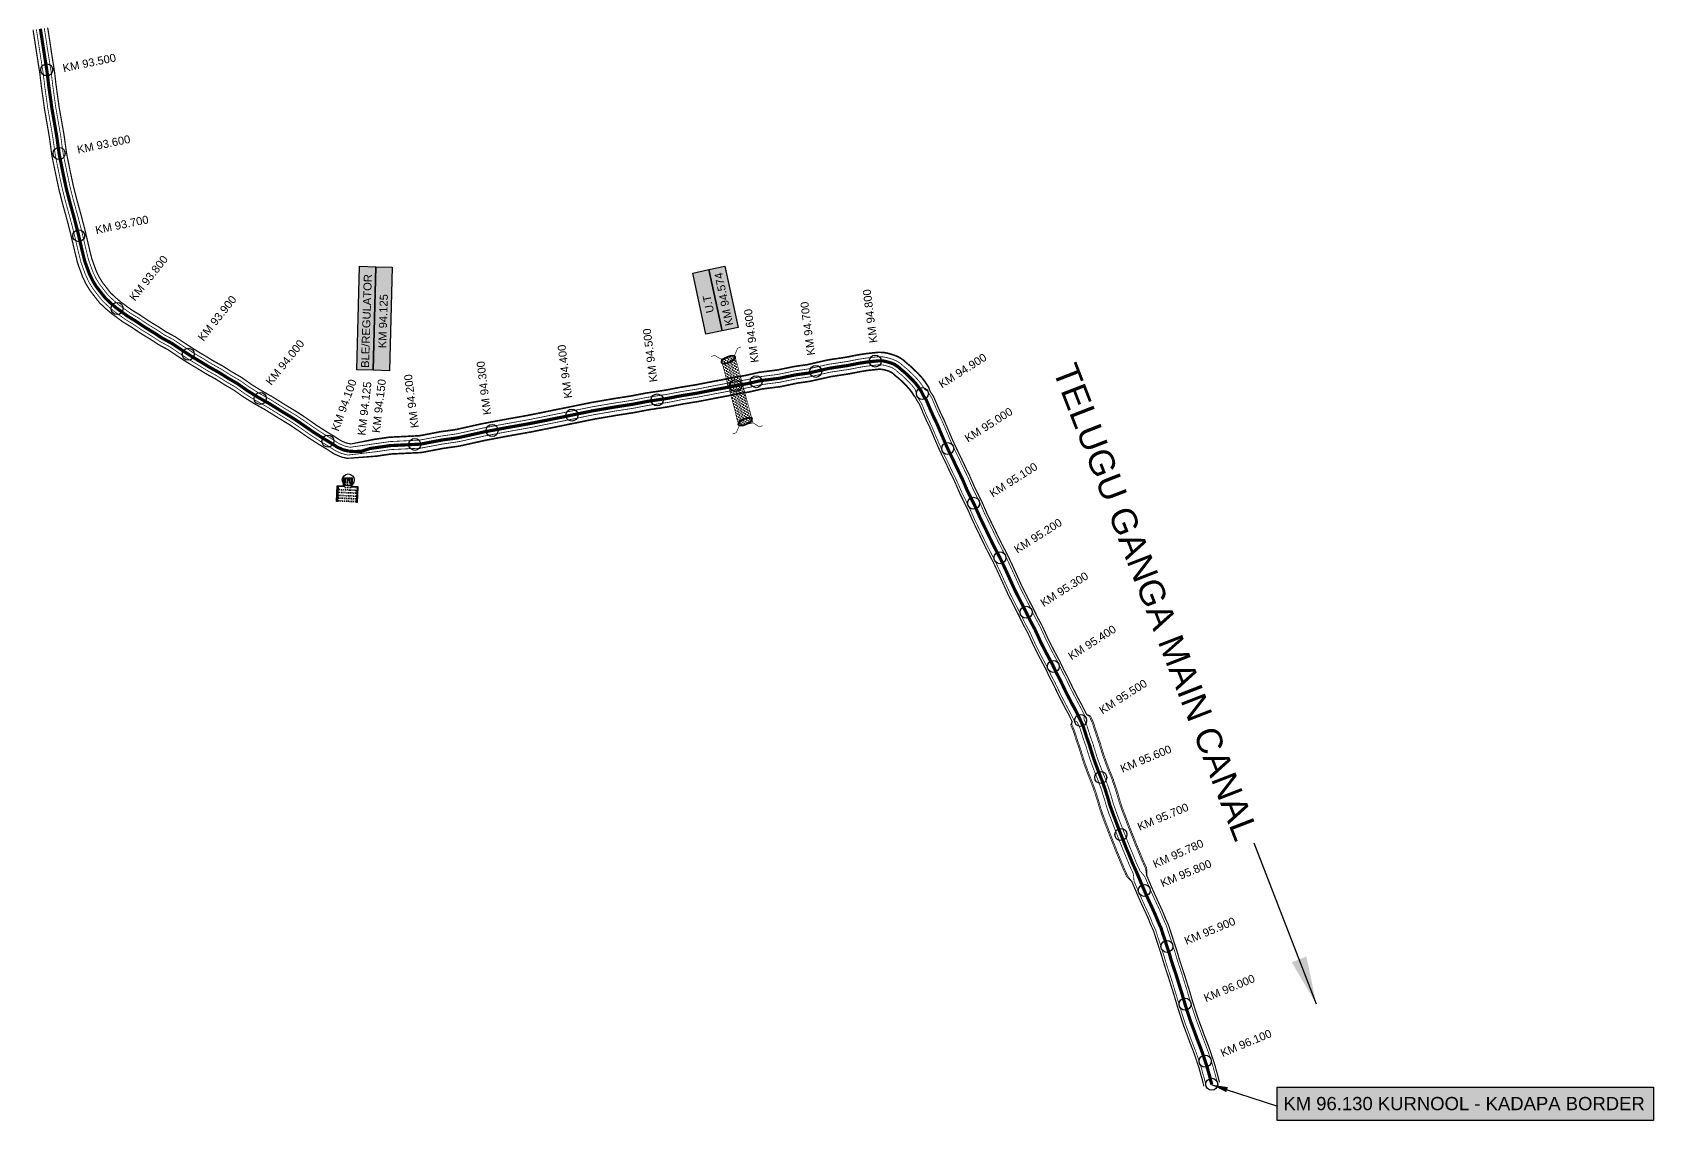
# Model space of a CAD drawing. Header units: inches. Extents: x 85036 to 260440, y 1649183 to 1742360.
# Drawn here: x 94552 to 96577, y 1649183 to 1650543 of the extents above; entities that cross this region are included whole.
import ezdxf

# ---------------------------------------------------------------- set-up
doc = ezdxf.new("R2010")
doc.units = ezdxf.units.IN
doc.header["$MEASUREMENT"] = 0
doc.header["$PDMODE"] = 32
doc.header["$PDSIZE"] = 15
doc.linetypes.add('ACAD_ISO02W100', pattern=[15, 12, -3])
for name, color, linetype in [('bed with', 5, 'Continuous'), ('chainage', 7, 'Continuous'), ('laying', 4, 'Continuous'), ('lining', 4, 'Continuous'), ('STREAM', 4, 'Continuous'), ('Stu coo', 3, 'Continuous'), ('UT', 173, 'ACAD_ISO02W100'), ('V', 6, 'Continuous'), ('ZSTU', 7, 'Continuous')]:
    doc.layers.add(name, color=color, linetype=linetype)
doc.styles.get("Standard").update_dxf_attribs({"font": 'arial.ttf'})
doc.dimstyles.get("Standard").update_dxf_attribs({"dimtxt": 0.18, "dimasz": 0.18, "dimexe": 0.18, "dimexo": 0.0625, "dimgap": 0.09, "dimtad": 0, "dimtih": 1, "dimtoh": 1, "dimdec": 4, "dimzin": 0, "dimdsep": 46, "dimtxsty": 'Standard', "dimcen": 0.09, "dimadec": 0, "dimazin": 0, "dimtfac": 1, "dimtdec": 4, "dimtofl": 0, "dimtmove": 0, "dimatfit": 3, "dimfxl": 1, "dimtolj": 1, "dimtzin": 0, "dimarcsym": 0})

# ---------------------------------------------------------------- blocks, each defined once
blk = doc.blocks.new('RGRGFG')
at = {"layer": 'V'}
h = blk.add_hatch(color=4, dxfattribs=at)
h.paths.add_polyline_path([(245045.3, 1724876.5), (245045.3, 1724857.9), (245052.9, 1724857.9), (245052.9, 1724847.7), (245061.8, 1724847.7), (245061.8, 1724857.9), (245069.4, 1724857.9), (245069.4, 1724876.5), (245070.4, 1724876.5), (245070.4, 1724856.9), (245062.8, 1724856.9), (245062.8, 1724846.7), (245051.9, 1724846.7), (245051.9, 1724856.9), (245044.3, 1724856.9), (245044.3, 1724876.5)])
h.paths.add_polyline_path([(245070.4, 1724876.5), (245070.4, 1724856.9)], flags=17)
h.paths.add_polyline_path([(245062.8, 1724856.9), (245062.8, 1724846.7)], flags=17)
h.paths.add_polyline_path([(245062.8, 1724856.9), (245070.4, 1724856.9)], flags=17)
edge = h.paths.add_edge_path(flags=17)
edge.add_line((245051.9, 1724846.7), (245062.8, 1724846.7))
edge.add_line((245051.9, 1724846.7), (245062.8, 1724846.7))
edge = h.paths.add_edge_path(flags=17)
edge.add_line((245044.3, 1724876.5), (245044.3, 1724856.9))
edge.add_line((245044.3, 1724856.9), (245051.9, 1724856.9))
edge.add_line((245051.9, 1724856.9), (245051.9, 1724846.7))
at = {"layer": 'V', "color": 4}
for points in [[(245044.3, 1724876.5), (245044.3, 1724856.9), (245051.9, 1724856.9), (245051.9, 1724846.7)], [(245044.3, 1724876.5), (245044.3, 1724856.9), (245051.9, 1724856.9), (245051.9, 1724846.7), (245062.8, 1724846.7), (245062.8, 1724856.9), (245070.4, 1724856.9), (245070.4, 1724876.5)], [(245044.3, 1724876.5), (245045.3, 1724876.5)], [(245045.3, 1724876.5), (245045.3, 1724857.9), (245052.9, 1724857.9), (245052.9, 1724847.7), (245061.8, 1724847.7), (245061.8, 1724857.9), (245069.4, 1724857.9), (245069.4, 1724876.5)], [(245047.3, 1724874.8), (245047.3, 1724876.5)], [(245049.6, 1724874.8), (245049.6, 1724876.5)], [(245051.9, 1724846.7), (245062.8, 1724846.7), (245062.8, 1724856.9), (245070.4, 1724856.9), (245070.4, 1724876.5)], [(245051.9, 1724874.8), (245051.9, 1724876.5)], [(245054, 1724874.8), (245054, 1724876.5)], [(245055.9, 1724874.8), (245055.9, 1724876.5)], [(245058.1, 1724874.8), (245058.1, 1724876.5)], [(245060.5, 1724874.8), (245060.5, 1724876.5)], [(245070.4, 1724876.5), (245070.4, 1724856.9), (245062.8, 1724856.9), (245062.8, 1724846.7)], [(245070.4, 1724876.5), (245070.4, 1724856.9), (245062.8, 1724856.9), (245062.8, 1724846.7)], [(245063.1, 1724874.8), (245063.1, 1724876.5)], [(245065.3, 1724874.8), (245065.3, 1724876.5)], [(245067.7, 1724874.8), (245067.7, 1724876.5)], [(245069.4, 1724876.5), (245070.4, 1724876.5)], [(245047.3, 1724871.3), (245047.3, 1724873)], [(245047.3, 1724868), (245047.3, 1724869.6)], [(245047.3, 1724864.2), (245047.3, 1724865.8)], [(245047.3, 1724860.7), (245047.3, 1724862.4)], [(245049.6, 1724871.3), (245049.6, 1724873)], [(245049.6, 1724868), (245049.6, 1724869.6)], [(245049.6, 1724864.2), (245049.6, 1724865.8)], [(245049.6, 1724860.7), (245049.6, 1724862.4)], [(245051.9, 1724871.3), (245051.9, 1724873)], [(245051.9, 1724868), (245051.9, 1724869.6)], [(245051.9, 1724864.2), (245051.9, 1724865.8)], [(245051.9, 1724860.7), (245051.9, 1724862.4)], [(245054, 1724871.3), (245054, 1724873)], [(245054, 1724868), (245054, 1724869.6)], [(245054, 1724864.2), (245054, 1724865.8)], [(245054, 1724860.7), (245054, 1724862.4)], [(245054, 1724857.7), (245054, 1724859.3)], [(245054, 1724854.5), (245054, 1724856.1)], [(245055.9, 1724871.3), (245055.9, 1724873)], [(245055.9, 1724868), (245055.9, 1724869.6)], [(245055.9, 1724864.2), (245055.9, 1724865.8)], [(245055.9, 1724860.7), (245055.9, 1724862.4)], [(245055.9, 1724857.7), (245055.9, 1724859.3)], [(245055.9, 1724854.5), (245055.9, 1724856.1)], [(245058.1, 1724871.3), (245058.1, 1724873)], [(245058.1, 1724868), (245058.1, 1724869.6)], [(245058.1, 1724864.2), (245058.1, 1724865.8)], [(245058.1, 1724860.7), (245058.1, 1724862.4)], [(245058.1, 1724857.7), (245058.1, 1724859.3)], [(245058.1, 1724854.5), (245058.1, 1724856.1)], [(245060.5, 1724871.3), (245060.5, 1724873)], [(245060.5, 1724868), (245060.5, 1724869.6)], [(245060.5, 1724864.2), (245060.5, 1724865.8)], [(245060.5, 1724860.7), (245060.5, 1724862.4)], [(245060.5, 1724857.7), (245060.5, 1724859.3)], [(245060.5, 1724854.5), (245060.5, 1724856.1)], [(245063.1, 1724871.3), (245063.1, 1724873)], [(245063.1, 1724868), (245063.1, 1724869.6)], [(245063.1, 1724864.2), (245063.1, 1724865.8)], [(245063.1, 1724860.7), (245063.1, 1724862.4)], [(245065.3, 1724871.3), (245065.3, 1724873)], [(245065.3, 1724868), (245065.3, 1724869.6)], [(245065.3, 1724864.2), (245065.3, 1724865.8)], [(245065.3, 1724860.7), (245065.3, 1724862.4)], [(245067.7, 1724871.3), (245067.7, 1724873)], [(245067.7, 1724868), (245067.7, 1724869.6)], [(245067.7, 1724864.2), (245067.7, 1724865.8)], [(245067.7, 1724860.7), (245067.7, 1724862.4)], [(245054, 1724848.3), (245054, 1724853.5)], [(245055.9, 1724848.3), (245055.9, 1724853.5)], [(245058.1, 1724848.3), (245058.1, 1724853.5)], [(245060.5, 1724848.3), (245060.5, 1724853.5)]]:
    blk.add_lwpolyline(points, dxfattribs=at)
blk = doc.blocks.new('GGF')
at = {"layer": 'STREAM'}
h = blk.add_hatch(dxfattribs=at)
h.set_pattern_fill('DASH', color=256, scale=10, angle=-6.0827, style=0)
h.set_pattern_definition([(353.91726508, (-115347.3726, 1016.3876), (1.3754179499, 1.1105068496), [1.25, -1.25])])
h.paths.add_polyline_path([(406186.8, 1485623.9), (406186.3, 1485618.2), (406185.8, 1485612.4), (406242.6, 1485608.9), (406242.9, 1485614.6), (406243.1, 1485620.4)])
at = {"layer": 'laying', "linetype": 'ByBlock', "extrusion": (0, 0, -1)}
for centre in [(406188.8, 1485618.1), (406240.8, 1485615)]:
    blk.add_ellipse(centre, major_axis=(0.4, -6.37), ratio=0.388717, dxfattribs=at)
at = {"layer": 'laying', "linetype": 'ByBlock'}
for points in [[(406189.2, 1485612.2), (406189.1, 1485612.2), (406189.1, 1485612.2), (406188.9, 1485612.3), (406188.8, 1485612.4), (406188.5, 1485612.6), (406188.4, 1485612.8), (406188, 1485613.3), (406187.7, 1485613.9), (406187.3, 1485615.2), (406187.1, 1485615.9), (406186.9, 1485617.5), (406186.8, 1485618.3), (406186.8, 1485619.9), (406186.9, 1485620.7), (406187.2, 1485622.1), (406187.4, 1485622.7), (406187.7, 1485623.4), (406187.9, 1485623.6), (406188.1, 1485623.8), (406188.2, 1485623.9), (406188.4, 1485624), (406188.5, 1485624), (406188.6, 1485623.9), (406188.7, 1485623.9), (406189, 1485623.8), (406189.1, 1485623.6), (406189.4, 1485623.3), (406189.5, 1485623.1), (406190, 1485622.3), (406190.2, 1485621.6), (406190.6, 1485620), (406190.8, 1485619), (406190.9, 1485617.2), (406190.8, 1485616.3), (406190.6, 1485614.6), (406190.4, 1485613.9), (406190.1, 1485613), (406189.9, 1485612.8), (406189.6, 1485612.4), (406189.5, 1485612.4), (406189.3, 1485612.3), (406189.3, 1485612.2), (406189.2, 1485612.2)], [(406241.2, 1485609.1), (406241.1, 1485609.1), (406241, 1485609.1), (406240.8, 1485609.2), (406240.7, 1485609.3), (406240.5, 1485609.5), (406240.4, 1485609.6), (406240, 1485610.2), (406239.7, 1485610.7), (406239.3, 1485612), (406239.1, 1485612.8), (406238.9, 1485614.4), (406238.8, 1485615.2), (406238.8, 1485616.8), (406238.9, 1485617.6), (406239.1, 1485618.9), (406239.3, 1485619.5), (406239.7, 1485620.2), (406239.8, 1485620.4), (406240.1, 1485620.7), (406240.2, 1485620.8), (406240.4, 1485620.8), (406240.4, 1485620.8), (406240.6, 1485620.8), (406240.7, 1485620.8), (406241, 1485620.6), (406241.1, 1485620.5), (406241.4, 1485620.2), (406241.5, 1485620), (406241.9, 1485619.2), (406242.2, 1485618.5), (406242.6, 1485616.8), (406242.7, 1485615.9), (406242.8, 1485614.1), (406242.8, 1485613.1), (406242.6, 1485611.5), (406242.4, 1485610.7), (406242, 1485609.9), (406241.9, 1485609.6), (406241.6, 1485609.3), (406241.5, 1485609.2), (406241.3, 1485609.1), (406241.2, 1485609.1), (406241.2, 1485609.1)]]:
    blk.add_open_spline(points, degree=3, knots=[0, 0, 0, 0, 0.189072, 0.189072, 0.378144, 0.378144, 0.567217, 0.567217, 0.964238, 0.964238, 1.36126, 1.36126, 1.758281, 1.758281, 2.155303, 2.155303, 2.552324, 2.552324, 2.807761, 2.807761, 3.01244, 3.01244, 3.217119, 3.217119, 3.421798, 3.421798, 3.626477, 3.626477, 3.831155, 3.831155, 4.280923, 4.280923, 4.73069, 4.73069, 5.180458, 5.180458, 5.630225, 5.630225, 5.896844, 5.896844, 6.112115, 6.112115, 6.283185, 6.283185, 6.283185, 6.283185], dxfattribs=at)
at = {"layer": 'UT', "ltscale": 0.2, "const_width": 0.5}
for points in [[(406181, 1485605.6), (406181.2, 1485608.6), (406185.8, 1485612.4), (406186.3, 1485618.2), (406186.8, 1485623.9), (406182.5, 1485628), (406182.5, 1485631)], [(406186.8, 1485623.9), (406243.1, 1485620.4)], [(406247.7, 1485627.4), (406247.6, 1485624.4), (406243.1, 1485620.4), (406242.9, 1485614.6), (406242.6, 1485608.9), (406247.1, 1485604.9), (406247.3, 1485602)], [(406185.8, 1485612.4), (406242.6, 1485608.9)]]:
    blk.add_lwpolyline(points, dxfattribs=at)

msp = doc.modelspace()

# ---------------------------------------------------------------- hatches: boundary and pattern name
msp.add_hatch(color=2).paths.add_polyline_path([(96107.1, 1649224.8), (96577.4, 1649224.8), (96577.4, 1649182.9), (96107.1, 1649182.9)])
at = {"layer": 'ZSTU'}
h = msp.add_hatch(color=135, dxfattribs=at)
h.set_gradient(color1=(141, 177, 78), color2=(107, 135, 59), one_color=1, tint=0.38, name='CYLINDER')
h.paths.add_polyline_path([(94981.1, 1650250), (94960.6, 1650250.6), (94957.3, 1650121.2), (94977.8, 1650120.5)])
h.paths.add_polyline_path([(94975, 1650120.8), (94978.8, 1650243.1), (94963.3, 1650243.6), (94959.5, 1650121.2)], flags=24)
h = msp.add_hatch(color=252, dxfattribs=at)
h.set_gradient(color1=(167, 88, 159), color2=(127, 67, 121), one_color=1, tint=0.38, name='CYLINDER')
h.paths.add_polyline_path([(95001.5, 1650249.3), (94981.1, 1650250), (94977.8, 1650120.5), (94998.2, 1650119.9)])
h.paths.add_polyline_path([(94996.5, 1650145.4), (94998.8, 1650218), (94983.5, 1650218.5), (94981.2, 1650145.9)], flags=24)
h = msp.add_hatch(color=135, dxfattribs=at)
h.set_gradient(color1=(141, 177, 78), color2=(107, 135, 59), one_color=1, tint=0.38, name='CYLINDER')
h.paths.add_polyline_path([(95393.4, 1650165.5), (95413.5, 1650169.7), (95397.1, 1650246.3), (95377.1, 1650242)])
h.paths.add_polyline_path([(95406.5, 1650191.3), (95400.7, 1650218.3), (95385.8, 1650215.1), (95391.6, 1650188.2)], flags=24)
h = msp.add_hatch(color=252, dxfattribs=at)
h.set_gradient(color1=(167, 88, 159), color2=(127, 67, 121), one_color=1, tint=0.38, name='CYLINDER')
h.paths.add_polyline_path([(95417.1, 1650250.6), (95397.1, 1650246.3), (95413.5, 1650169.7), (95433.5, 1650174)])
h.paths.add_polyline_path([(95430.8, 1650175.4), (95415.6, 1650246.4), (95400.6, 1650243.3), (95415.8, 1650172.2)], flags=24)

# ---------------------------------------------------------------- linework, layer by layer
at = {"color": 0}
msp.add_lwpolyline([(96107.1, 1649224.8), (96577.4, 1649224.8), (96577.4, 1649182.9), (96107.1, 1649182.9)], close=True, dxfattribs=at)
for p in [(94569.8, 1650495.9), (94585.2, 1650391.4), (94609.7, 1650288.7), (94657.7, 1650197.7), (94746.5, 1650140.6), (95605, 1650132), (95530.5, 1650119.1), (95456, 1650106.2), (95663.8, 1650091.4), (94836.4, 1650085.3), (95332.4, 1650083.5), (95225.9, 1650064.5), (94921, 1650032), (95029.6, 1650027.9), (95126.2, 1650045.3), (95695.4, 1650022.7), (95727.8, 1649954.4), (95760.7, 1649886.3), (95793.5, 1649818.1), (95827.4, 1649750.5), (95861.4, 1649682.9), (95886.7, 1649611.7), (95911.8, 1649540.4), (95941, 1649470.6), (95969.4, 1649400.6), (95992, 1649328.4), (96017.1, 1649257.1), (96025.3, 1649228.2)]:
    msp.add_point(p)
at = {"color": 2}
for p in [(95430.4, 1650101.3), (94946.5, 1649983.5)]:
    msp.add_point(p, dxfattribs=at)
at = {"layer": 'bed with', "color": 1, "const_width": 1}
for points in [[(94552.4, 1650546), (94555.5, 1650525.8), (94558, 1650509.6), (94560.9, 1650491.2), (94562.8, 1650475.1), (94566.8, 1650446.4), (94572.7, 1650412.5), (94576.1, 1650387.7), (94579.2, 1650373.1), (94581.6, 1650361.2), (94584.9, 1650345.8), (94588.9, 1650330.1), (94594.9, 1650308.3), (94599.4, 1650290.8), (94604.2, 1650270.3), (94608, 1650254.5), (94614.1, 1650237.7), (94618.7, 1650228.1), (94623.8, 1650219.8), (94628.2, 1650214.1), (94635.7, 1650204.5), (94643.1, 1650197.6), (94650.8, 1650191), (94658.4, 1650185.4), (94665.2, 1650180.5), (94671, 1650176.9), (94675.6, 1650174.1), (94686.4, 1650166.8), (94699.3, 1650159), (94708.7, 1650152.7), (94720.9, 1650146.1), (94731.1, 1650139.3), (94745, 1650130.2), (94757.7, 1650122.7), (94768.1, 1650116.2), (94780.5, 1650109.4), (94791.4, 1650102.5), (94803.2, 1650095.7), (94814.8, 1650087.4), (94828.5, 1650078.8), (94831.3, 1650077.3)], [(94571.2, 1650548.7), (94574.3, 1650528.7), (94576.7, 1650512.5), (94579.7, 1650493.8), (94581.6, 1650477.5), (94585.5, 1650449.3), (94591.5, 1650415.4), (94594.9, 1650391), (94597.8, 1650376.9), (94600.2, 1650365.1), (94603.4, 1650350.2), (94607.3, 1650335), (94613.3, 1650313.1), (94617.9, 1650295.4), (94622.7, 1650274.7), (94626.3, 1650260), (94631.7, 1650245.1), (94635.4, 1650237.2), (94639.4, 1650230.6), (94643.2, 1650225.8), (94649.8, 1650217.4), (94655.8, 1650211.7), (94662.6, 1650205.9), (94669.6, 1650200.8), (94675.7, 1650196.3), (94680.9, 1650193.2), (94685.9, 1650190.2), (94696.7, 1650182.8), (94709.5, 1650175), (94718.5, 1650169), (94730.8, 1650162.4), (94741.6, 1650155.1), (94755.1, 1650146.4), (94767.5, 1650138.9), (94777.7, 1650132.7), (94790.2, 1650125.8), (94801.2, 1650118.7), (94813.4, 1650111.7), (94825.4, 1650103.2), (94838.2, 1650095.2), (94840.9, 1650093.7)], [(94978.4, 1650034.6), (94997.8, 1650037.4), (95035.1, 1650039.2), (95061.4, 1650044.2), (95081.1, 1650047), (95112.9, 1650054.1), (95140.8, 1650059.3), (95172, 1650064.9), (95217.3, 1650074.1), (95250, 1650080.7), (95277.6, 1650085.5), (95299.5, 1650088.9), (95318.3, 1650092.5), (95342.8, 1650096.2), (95361.1, 1650099.7), (95380.3, 1650102.8), (95401.9, 1650107), (95431.7, 1650112.6), (95443.8, 1650114.8), (95459.8, 1650118.5), (95482.6, 1650121.4), (95503.4, 1650125.7), (95519.7, 1650128), (95545.9, 1650134), (95568.8, 1650137.4), (95582.8, 1650140.2), (95593.1, 1650141.8), (95600.4, 1650142.6), (95609.3, 1650143.5), (95615.5, 1650143.3), (95620.5, 1650142.3), (95624.6, 1650141.2), (95629.1, 1650139.8), (95634.1, 1650137.7), (95639.9, 1650134), (95644.9, 1650129.5), (95649.3, 1650125.9), (95654, 1650121.4), (95658.7, 1650116.9), (95663.9, 1650111.2), (95667.7, 1650106.2), (95672.1, 1650099.4), (95673, 1650096)], [(94981.6, 1650012.7), (95000, 1650015.4), (95037.7, 1650017.2), (95065, 1650022.4), (95085.1, 1650025.3), (95117.4, 1650032.4), (95144.8, 1650037.6), (95176.2, 1650043.2), (95221.7, 1650052.4), (95254, 1650059), (95281.2, 1650063.7), (95303.3, 1650067.1), (95322, 1650070.7), (95346.6, 1650074.4), (95364.9, 1650078), (95384.2, 1650081.1), (95406, 1650085.3), (95435.8, 1650090.9), (95448.2, 1650093.1), (95463.7, 1650096.7), (95486.3, 1650099.5), (95507.2, 1650103.9), (95523.7, 1650106.3), (95550, 1650112.2), (95572.6, 1650115.6), (95586.6, 1650118.4), (95596, 1650119.9), (95602.7, 1650120.6), (95609.9, 1650121.4), (95612.9, 1650121.2), (95615.6, 1650120.7), (95618.4, 1650120), (95621.4, 1650119), (95623.8, 1650118), (95626.5, 1650116.3), (95630.6, 1650112.7), (95634.7, 1650109.4), (95638.7, 1650105.6), (95642.8, 1650101.5), (95646.9, 1650097), (95649.7, 1650093.4), (95653, 1650088.4), (95654.7, 1650086.8)], [(94840.9, 1650093.7), (94851.6, 1650087.7), (94868.7, 1650077), (94883.9, 1650067.9), (94893.7, 1650061.3), (94908, 1650051.3), (94920.1, 1650043.6), (94928.8, 1650038.4), (94937.3, 1650032.8), (94943.3, 1650030.2), (94949.5, 1650028.6)], [(95673, 1650096), (95674.4, 1650093.2), (95678, 1650087.8), (95680.4, 1650082.2), (95683.7, 1650074.3), (95687.3, 1650066.3), (95691.2, 1650058.4), (95694.5, 1650050.5), (95698, 1650042.2), (95702.6, 1650031.5), (95704.4, 1650027.7)], [(94831.3, 1650077.3), (94842, 1650071.3), (94858.8, 1650060.9), (94873.7, 1650051.8), (94883, 1650045.6), (94897.4, 1650035.5), (94910.1, 1650027.4), (94918.7, 1650022.3), (94928.2, 1650016), (94937.2, 1650012.1), (94945, 1650010.2)], [(95654.7, 1650086.8), (95656.6, 1650082.9), (95659.9, 1650078), (95661.5, 1650074.2), (95664.9, 1650066.1), (95668.7, 1650057.5), (95672.5, 1650049.9), (95675.6, 1650042.5), (95679.2, 1650034.1), (95683.9, 1650023.1), (95686.4, 1650017.9)], [(94949.5, 1650028.6), (94978.4, 1650034.6)], [(94981.6, 1650012.7), (94945, 1650010.2)], [(95686.4, 1650017.9), (95688.3, 1650013.7), (95693.5, 1650003.3), (95696.5, 1649996.6), (95704.7, 1649979.8), (95710.4, 1649966.3), (95720.1, 1649946.8), (95726.2, 1649932.9), (95737.4, 1649909.7), (95743.2, 1649897.8), (95752.4, 1649880), (95758.1, 1649867.9), (95770.5, 1649840.6), (95783.6, 1649814.9), (95789.9, 1649802.1), (95795.4, 1649792), (95802.6, 1649776.1), (95809.3, 1649762.9), (95817.2, 1649748.1), (95822.3, 1649737.3), (95827, 1649728.4), (95834, 1649713.7), (95841.8, 1649698.7), (95846.3, 1649690.5), (95850.7, 1649681.5), (95849.1, 1649677.1)], [(95704.4, 1650027.7), (95706.8, 1650022.6), (95712, 1650012.1), (95715.1, 1650005.3), (95723.3, 1649988.3), (95729.1, 1649974.9), (95738.7, 1649955.5), (95744.8, 1649941.5), (95755.9, 1649918.6), (95761.5, 1649907), (95770.8, 1649889), (95776.7, 1649876.5), (95788.9, 1649849.6), (95802, 1649824), (95808.1, 1649811.5), (95813.7, 1649801.2), (95821.1, 1649785), (95827.5, 1649772.4), (95835.5, 1649757.3), (95840.6, 1649746.5), (95845.3, 1649737.6), (95852.4, 1649722.9), (95860, 1649708.3), (95864.5, 1649699.9), (95869.2, 1649690.4), (95873.7, 1649688.7)], [(95873.7, 1649688.7), (95877.4, 1649680.8), (95882.3, 1649665.5), (95882.3, 1649665.5), (95886.4, 1649653.8), (95886.5, 1649653), (95890.7, 1649639.4), (95896.1, 1649624.7), (95902.6, 1649608.8), (95902.5, 1649608.4), (95904.5, 1649602.9), (95908.5, 1649590.6), (95911.2, 1649580.8), (95914.3, 1649571.9), (95917.9, 1649562.6), (95922.6, 1649550.2), (95927.8, 1649537.2), (95931.2, 1649528.3), (95934.9, 1649519.7), (95939.2, 1649509.1), (95944.1, 1649498.4), (95944.4, 1649489)], [(95849.1, 1649677.1), (95852, 1649670.8), (95855, 1649661.5), (95855, 1649661), (95859.8, 1649647.5), (95859.8, 1649647.3), (95865, 1649630.6), (95870.8, 1649615), (95875.5, 1649603.1), (95878.7, 1649594.2), (95882.4, 1649582.7), (95885.3, 1649572.6), (95888.8, 1649562.5), (95892.4, 1649552.9), (95897.2, 1649540.4), (95902.4, 1649527.2), (95906, 1649518.1), (95909.8, 1649509.2), (95914.2, 1649498.3), (95919.2, 1649487.6), (95925.5, 1649481.1)], [(95944.4, 1649489), (95944.9, 1649487.9), (95950.6, 1649474.3), (95955.8, 1649462.7), (95959.7, 1649454.2), (95964.2, 1649444.3), (95968, 1649435), (95971.6, 1649427.1), (95974.3, 1649418.6), (95976.9, 1649410.8), (95979, 1649404.1), (95982.1, 1649394.9), (95984.7, 1649385.8), (95987.4, 1649377.4), (95990.2, 1649369.2), (95994.2, 1649356.4), (95997.5, 1649346), (96001.8, 1649331.3), (96005.4, 1649320), (96008.9, 1649309.5), (96013.2, 1649298), (96016.3, 1649289.4), (96021, 1649277.4), (96023.9, 1649269.2), (96026.1, 1649262.5), (96029, 1649254), (96031.2, 1649245.9), (96032.8, 1649240.4), (96034.1, 1649235.2), (96035.2, 1649230.7)], [(95925.5, 1649481.1), (95926, 1649479.9), (95931.8, 1649466.1), (95937.1, 1649454.2), (95941.1, 1649445.6), (95945.4, 1649436.2), (95949.2, 1649426.8), (95952.5, 1649419.7), (95954.8, 1649412.3), (95957.4, 1649404.5), (95959.5, 1649397.9), (95962.5, 1649388.8), (95965.1, 1649379.8), (95968, 1649370.9), (95970.7, 1649362.9), (95974.6, 1649350.3), (95977.9, 1649340), (95982.2, 1649325.3), (95985.9, 1649313.7), (95989.5, 1649302.6), (95994, 1649290.8), (95997.1, 1649282.2), (96001.8, 1649270.2), (96004.6, 1649262.5), (96006.7, 1649256), (96009.4, 1649248), (96011.4, 1649240.4), (96013, 1649235.1), (96014.2, 1649230.3), (96015.3, 1649225.7)]]:
    msp.add_lwpolyline(points, dxfattribs=at)
at = {"layer": 'bed with', "const_width": 1}
for points in [[(94556.8, 1650546.6), (94559.9, 1650526.5), (94562.4, 1650510.3), (94565.3, 1650491.8), (94567.2, 1650475.7), (94571.2, 1650447.1), (94577.1, 1650413.2), (94580.6, 1650388.5), (94583.6, 1650374), (94586, 1650362.1), (94589.3, 1650346.9), (94593.2, 1650331.3), (94599.3, 1650309.4), (94603.8, 1650291.9), (94608.6, 1650271.4), (94612.4, 1650255.8), (94618.3, 1650239.5), (94622.7, 1650230.3), (94627.5, 1650222.4), (94631.8, 1650216.9), (94639, 1650207.6), (94646.1, 1650200.9), (94653.6, 1650194.5), (94661, 1650189.1), (94667.7, 1650184.3), (94673.3, 1650180.8), (94678.1, 1650177.9), (94688.9, 1650170.6), (94701.7, 1650162.8), (94711, 1650156.6), (94723.3, 1650150), (94733.6, 1650143), (94747.4, 1650134), (94760, 1650126.5), (94770.4, 1650120.1), (94782.8, 1650113.3), (94793.7, 1650106.3), (94805.6, 1650099.5), (94817.3, 1650091.2), (94830.8, 1650082.7), (94833.4, 1650081.3)], [(94566.7, 1650548.1), (94569.8, 1650528), (94572.3, 1650511.8), (94575.3, 1650493.2), (94577.2, 1650476.9), (94581.1, 1650448.6), (94587, 1650414.7), (94590.4, 1650390.2), (94593.4, 1650376), (94595.8, 1650364.1), (94599, 1650349.1), (94602.9, 1650333.8), (94608.9, 1650312), (94613.5, 1650294.3), (94618.3, 1650273.7), (94621.9, 1650258.7), (94627.5, 1650243.3), (94631.5, 1650235), (94635.7, 1650228.1), (94639.6, 1650223.1), (94646.5, 1650214.3), (94652.8, 1650208.4), (94659.8, 1650202.3), (94666.9, 1650197.1), (94673.2, 1650192.6), (94678.5, 1650189.3), (94683.5, 1650186.4), (94694.3, 1650179), (94707.1, 1650171.2), (94716.2, 1650165.1), (94728.4, 1650158.6), (94739.1, 1650151.4), (94752.7, 1650142.5), (94765.2, 1650135.1), (94775.4, 1650128.8), (94787.9, 1650121.9), (94798.9, 1650114.8), (94811, 1650107.9), (94822.9, 1650099.5), (94835.9, 1650091.3), (94838.7, 1650089.8)], [(94979.3, 1650028.7), (94998.4, 1650031.4), (95035.8, 1650033.3), (95062.4, 1650038.3), (95082.2, 1650041.1), (95114.2, 1650048.2), (95141.9, 1650053.4), (95173.2, 1650059), (95218.5, 1650068.2), (95251.1, 1650074.8), (95278.6, 1650079.5), (95300.6, 1650082.9), (95319.3, 1650086.6), (95343.9, 1650090.3), (95362.1, 1650093.8), (95381.4, 1650096.9), (95403, 1650101.1), (95432.8, 1650106.7), (95445, 1650108.9), (95460.9, 1650112.5), (95483.6, 1650115.4), (95504.4, 1650119.8), (95520.8, 1650122.1), (95547, 1650128.1), (95569.8, 1650131.5), (95583.8, 1650134.3), (95593.9, 1650135.8), (95601, 1650136.6), (95609.5, 1650137.5), (95614.8, 1650137.3), (95619.2, 1650136.4), (95622.9, 1650135.4), (95627, 1650134.1), (95631.3, 1650132.3), (95636.3, 1650129.2), (95641, 1650125), (95645.4, 1650121.4), (95649.9, 1650117.1), (95654.4, 1650112.7), (95659.3, 1650107.4), (95662.8, 1650102.7), (95666.9, 1650096.4), (95670.3, 1650094.6)], [(94980.7, 1650018.7), (94999.4, 1650021.4), (95037, 1650023.2), (95064, 1650028.3), (95084, 1650031.2), (95116.2, 1650038.3), (95143.7, 1650043.5), (95175.1, 1650049.1), (95220.5, 1650058.3), (95252.9, 1650064.9), (95280.2, 1650069.6), (95302.3, 1650073), (95321, 1650076.6), (95345.6, 1650080.3), (95363.9, 1650083.9), (95383.2, 1650087), (95404.9, 1650091.2), (95434.7, 1650096.8), (95447, 1650099), (95462.7, 1650102.6), (95485.3, 1650105.5), (95506.2, 1650109.8), (95522.6, 1650112.2), (95548.8, 1650118.2), (95571.5, 1650121.5), (95585.6, 1650124.3), (95595.2, 1650125.8), (95602.1, 1650126.6), (95609.8, 1650127.4), (95613.6, 1650127.2), (95616.9, 1650126.6), (95620.1, 1650125.7), (95623.5, 1650124.7), (95626.6, 1650123.4), (95630.1, 1650121.1), (95634.5, 1650117.2), (95638.7, 1650113.9), (95642.8, 1650109.9), (95647.1, 1650105.7), (95651.5, 1650100.9), (95654.6, 1650096.9), (95654.6, 1650096.9), (95657.4, 1650088.1)], [(95670.3, 1650094.6), (95671.8, 1650091.7), (95675.3, 1650086.4), (95677.6, 1650081.1), (95680.9, 1650073.1), (95684.6, 1650065), (95688.4, 1650057.2), (95691.8, 1650049.3), (95695.3, 1650041), (95699.9, 1650030.2), (95701.8, 1650026.1)], [(94833.4, 1650081.3), (94844.3, 1650075.2), (94861.2, 1650064.7), (94876.1, 1650055.6), (94885.5, 1650049.3), (94899.9, 1650039.3), (94912.5, 1650031.2), (94921.1, 1650026.1), (94930.4, 1650020), (94938.6, 1650016.4), (94946.1, 1650014.6)], [(94838.7, 1650089.8), (94849.4, 1650083.8), (94866.4, 1650073.2), (94881.5, 1650064.1), (94891.2, 1650057.6), (94905.5, 1650047.6), (94917.8, 1650039.7), (94926.4, 1650034.5), (94935.2, 1650028.8), (94941.9, 1650025.9), (94948.5, 1650024.3)], [(95657.4, 1650088.1), (95659.2, 1650084.4), (95662.5, 1650079.4), (95664.3, 1650075.4), (95667.6, 1650067.3), (95671.5, 1650058.8), (95675.2, 1650051.1), (95678.4, 1650043.6), (95681.9, 1650035.3), (95686.7, 1650024.3), (95688.9, 1650019.4)], [(94946.1, 1650014.6), (94980.7, 1650018.7)], [(94948.5, 1650024.3), (94979.3, 1650028.7)], [(95688.9, 1650019.4), (95691, 1650015), (95696.2, 1650004.6), (95699.2, 1649997.9), (95707.4, 1649981), (95713.2, 1649967.6), (95722.8, 1649948.1), (95728.9, 1649934.2), (95740.1, 1649911), (95745.9, 1649899.2), (95755.1, 1649881.3), (95760.8, 1649869.2), (95773.2, 1649841.9), (95786.3, 1649816.2), (95792.5, 1649803.4), (95798.1, 1649793.4), (95805.3, 1649777.4), (95811.9, 1649764.3), (95819.9, 1649749.4), (95825, 1649738.6), (95829.7, 1649729.7), (95836.7, 1649715.1), (95844.5, 1649700.1), (95848.9, 1649691.9), (95853.4, 1649682.8), (95857.2, 1649681)], [(95701.8, 1650026.1), (95704.1, 1650021.3), (95709.3, 1650010.8), (95712.3, 1650004), (95720.6, 1649987), (95726.3, 1649973.7), (95736, 1649954.2), (95742.1, 1649940.2), (95753.2, 1649917.3), (95758.8, 1649905.7), (95768.1, 1649887.7), (95773.9, 1649875.2), (95786.2, 1649848.3), (95799.3, 1649822.7), (95805.4, 1649810.1), (95811, 1649799.9), (95818.4, 1649783.7), (95824.8, 1649771), (95832.9, 1649755.9), (95838, 1649745.1), (95842.6, 1649736.2), (95849.7, 1649721.6), (95857.3, 1649706.9), (95861.8, 1649698.5), (95866.5, 1649689.1), (95865.5, 1649684.9)], [(95857.2, 1649681), (95860.4, 1649674.1), (95864, 1649662.8), (95864, 1649662.5), (95868.6, 1649649.6), (95868.6, 1649649.2), (95873.5, 1649633.5), (95879.2, 1649618.2), (95884.2, 1649605.7), (95884.2, 1649605.6), (95887.3, 1649597.1), (95891, 1649585.3), (95893.9, 1649575.3), (95897.2, 1649565.6), (95900.9, 1649556.1), (95905.6, 1649543.6), (95910.8, 1649530.5), (95914.4, 1649521.5), (95918.1, 1649512.7), (95922.5, 1649501.9), (95927.4, 1649491.2), (95928.2, 1649482.3)], [(95865.5, 1649684.9), (95869, 1649677.5), (95873.2, 1649664.2), (95873.2, 1649664), (95877.6, 1649651.7), (95877.7, 1649651.1), (95882.2, 1649636.5), (95887.7, 1649621.5), (95893.5, 1649607.3), (95893.5, 1649607), (95896, 1649600), (95899.8, 1649588), (95902.6, 1649578.1), (95905.9, 1649568.8), (95909.4, 1649559.4), (95914.2, 1649547), (95919.4, 1649533.9), (95922.9, 1649524.9), (95926.6, 1649516.2), (95930.9, 1649505.5), (95935.8, 1649494.8), (95941.6, 1649487.9)], [(95941.6, 1649487.9), (95942.1, 1649486.7), (95947.9, 1649473.1), (95953, 1649461.4), (95957, 1649452.9), (95961.5, 1649443.1), (95965.2, 1649433.8), (95968.8, 1649426.1), (95971.4, 1649417.7), (95974.1, 1649409.9), (95976.1, 1649403.2), (95979.2, 1649394), (95981.8, 1649384.9), (95984.6, 1649376.4), (95987.4, 1649368.3), (95991.3, 1649355.5), (95994.6, 1649345.1), (95998.9, 1649330.4), (96002.5, 1649319), (96006, 1649308.5), (96010.4, 1649296.9), (96013.5, 1649288.4), (96018.1, 1649276.3), (96021.1, 1649268.2), (96023.3, 1649261.5), (96026.2, 1649253.1), (96028.3, 1649245.1), (96029.9, 1649239.7), (96031.1, 1649234.5), (96032.3, 1649230)], [(95928.2, 1649482.3), (95928.7, 1649481.1), (95934.6, 1649467.3), (95939.8, 1649455.5), (95943.8, 1649446.9), (95948.2, 1649437.3), (95951.9, 1649428), (95955.3, 1649420.8), (95957.6, 1649413.2), (95960.3, 1649405.4), (95962.3, 1649398.8), (95965.4, 1649389.7), (95968, 1649380.7), (95970.8, 1649371.9), (95973.6, 1649363.8), (95977.5, 1649351.2), (95980.7, 1649340.8), (95985.1, 1649326.2), (95988.7, 1649314.6), (95992.4, 1649303.6), (95996.8, 1649291.9), (95999.9, 1649283.3), (96004.6, 1649271.2), (96007.4, 1649263.5), (96009.5, 1649257), (96012.3, 1649248.9), (96014.3, 1649241.2), (96015.9, 1649235.9), (96017.1, 1649231), (96018.2, 1649226.4)]]:
    msp.add_lwpolyline(points, dxfattribs=at)
at = {"layer": 'lining', "const_width": 1}
for points in [[(94552.9, 1650546.1), (94556, 1650525.9), (94558.5, 1650509.7), (94561.4, 1650491.3), (94563.3, 1650475.2), (94567.3, 1650446.4), (94573.2, 1650412.5), (94576.6, 1650387.8), (94579.6, 1650373.2), (94582.1, 1650361.3), (94585.4, 1650345.9), (94589.4, 1650330.2), (94595.4, 1650308.4), (94599.9, 1650290.9), (94604.7, 1650270.4), (94608.5, 1650254.7), (94614.6, 1650237.9), (94619.1, 1650228.4), (94624.2, 1650220.1), (94628.6, 1650214.4), (94636.1, 1650204.8), (94643.5, 1650197.9), (94651.1, 1650191.4), (94658.7, 1650185.8), (94665.4, 1650180.9), (94671.3, 1650177.4), (94675.9, 1650174.6), (94686.7, 1650167.2), (94699.6, 1650159.4), (94709, 1650153.1), (94721.2, 1650146.6), (94731.4, 1650139.7), (94745.3, 1650130.7), (94757.9, 1650123.1), (94768.4, 1650116.7), (94780.7, 1650109.9), (94791.6, 1650102.9), (94803.4, 1650096.1), (94815.1, 1650087.8), (94828.8, 1650079.3), (94831.4, 1650077.8)], [(94570.7, 1650548.6), (94573.8, 1650528.6), (94576.2, 1650512.4), (94579.2, 1650493.7), (94581.1, 1650477.4), (94585, 1650449.2), (94591, 1650415.3), (94594.4, 1650390.9), (94597.3, 1650376.8), (94599.7, 1650365), (94602.9, 1650350.1), (94606.8, 1650334.8), (94612.8, 1650313), (94617.4, 1650295.2), (94622.2, 1650274.6), (94625.8, 1650259.9), (94631.2, 1650244.9), (94635, 1650236.9), (94639, 1650230.4), (94642.8, 1650225.5), (94649.4, 1650217), (94655.5, 1650211.3), (94662.3, 1650205.5), (94669.3, 1650200.4), (94675.4, 1650195.9), (94680.6, 1650192.7), (94685.6, 1650189.7), (94696.4, 1650182.4), (94709.2, 1650174.6), (94718.3, 1650168.6), (94730.5, 1650162), (94741.3, 1650154.7), (94754.8, 1650145.9), (94767.3, 1650138.5), (94777.4, 1650132.2), (94790, 1650125.3), (94801, 1650118.3), (94813.1, 1650111.3), (94825.1, 1650102.8), (94838, 1650094.8), (94840.5, 1650093.3)], [(94978.6, 1650033.6), (94997.9, 1650036.4), (95035.3, 1650038.2), (95061.6, 1650043.2), (95081.3, 1650046), (95113.1, 1650053.1), (95141, 1650058.4), (95172.2, 1650063.9), (95217.5, 1650073.1), (95250.1, 1650079.7), (95277.8, 1650084.5), (95299.7, 1650087.9), (95318.4, 1650091.5), (95343, 1650095.2), (95361.2, 1650098.7), (95380.5, 1650101.8), (95402, 1650106), (95431.9, 1650111.6), (95444, 1650113.8), (95460, 1650117.5), (95482.8, 1650120.4), (95503.6, 1650124.7), (95519.9, 1650127), (95546.1, 1650133), (95568.9, 1650136.4), (95583, 1650139.2), (95593.2, 1650140.8), (95600.5, 1650141.6), (95609.3, 1650142.5), (95615.4, 1650142.3), (95620.3, 1650141.3), (95624.3, 1650140.2), (95628.7, 1650138.8), (95633.7, 1650136.8), (95639.3, 1650133.2), (95644.3, 1650128.8), (95648.7, 1650125.2), (95653.3, 1650120.7), (95658, 1650116.2), (95663.1, 1650110.6), (95666.9, 1650105.6), (95671.3, 1650098.9), (95672.5, 1650095.8)], [(94981.5, 1650013.7), (94999.9, 1650016.4), (95037.6, 1650018.2), (95064.9, 1650023.4), (95084.9, 1650026.2), (95117.2, 1650033.4), (95144.6, 1650038.6), (95176, 1650044.2), (95221.5, 1650053.4), (95253.8, 1650060), (95281, 1650064.6), (95303.2, 1650068.1), (95321.9, 1650071.7), (95346.4, 1650075.4), (95364.7, 1650078.9), (95384, 1650082), (95405.8, 1650086.3), (95435.6, 1650091.9), (95448, 1650094.1), (95463.5, 1650097.7), (95486.1, 1650100.5), (95507, 1650104.9), (95523.5, 1650107.3), (95549.8, 1650113.2), (95572.4, 1650116.6), (95586.5, 1650119.4), (95595.9, 1650120.9), (95602.6, 1650121.6), (95609.9, 1650122.4), (95613, 1650122.2), (95615.8, 1650121.7), (95618.7, 1650120.9), (95621.8, 1650120), (95624.3, 1650118.9), (95627.1, 1650117.1), (95631.3, 1650113.4), (95635.4, 1650110.1), (95639.4, 1650106.3), (95643.5, 1650102.2), (95647.7, 1650097.7), (95650.5, 1650094), (95653.8, 1650088.9), (95655.1, 1650087)], [(95672.5, 1650095.8), (95674, 1650092.9), (95677.5, 1650087.6), (95679.9, 1650082), (95683.2, 1650074.1), (95686.8, 1650066.1), (95690.7, 1650058.2), (95694.1, 1650050.3), (95697.6, 1650042), (95702.2, 1650031.2), (95704, 1650027.4)], [(94831.4, 1650077.8), (94842.2, 1650071.8), (94859.1, 1650061.3), (94874, 1650052.3), (94883.2, 1650046), (94897.7, 1650035.9), (94910.4, 1650027.8), (94919, 1650022.7), (94928.5, 1650016.5), (94937.4, 1650012.6), (94945.2, 1650010.7)], [(94840.5, 1650093.3), (94851.4, 1650087.3), (94868.5, 1650076.6), (94883.6, 1650067.4), (94893.4, 1650060.9), (94907.7, 1650050.9), (94919.9, 1650043.1), (94928.5, 1650037.9), (94937.1, 1650032.4), (94943.1, 1650029.7), (94949.4, 1650028.2)], [(95655.1, 1650087), (95657.1, 1650083.1), (95660.3, 1650078.2), (95662, 1650074.4), (95665.3, 1650066.3), (95669.2, 1650057.7), (95673, 1650050.1), (95676.1, 1650042.7), (95679.6, 1650034.3), (95684.4, 1650023.3), (95686.8, 1650018.1)], [(94949.4, 1650028.2), (94978.6, 1650033.6)], [(94945.2, 1650010.7), (94981.5, 1650013.7)], [(95686.8, 1650018.1), (95688.8, 1650013.9), (95693.9, 1650003.5), (95697, 1649996.8), (95705.1, 1649980), (95710.9, 1649966.5), (95720.6, 1649947), (95726.6, 1649933.1), (95737.9, 1649909.9), (95743.6, 1649898), (95752.8, 1649880.2), (95758.5, 1649868.1), (95770.9, 1649840.9), (95784.1, 1649815.1), (95790.3, 1649802.3), (95795.8, 1649792.2), (95803.1, 1649776.3), (95809.7, 1649763.1), (95817.7, 1649748.3), (95822.7, 1649737.5), (95827.5, 1649728.6), (95834.5, 1649714), (95842.3, 1649698.9), (95846.7, 1649690.7), (95851.1, 1649681.7), (95850.4, 1649677.8)], [(95704, 1650027.4), (95706.3, 1650022.4), (95711.5, 1650011.9), (95714.6, 1650005.1), (95722.9, 1649988.1), (95728.6, 1649974.7), (95738.3, 1649955.2), (95744.3, 1649941.3), (95755.4, 1649918.4), (95761.1, 1649906.8), (95770.3, 1649888.8), (95776.2, 1649876.3), (95788.5, 1649849.3), (95801.5, 1649823.8), (95807.6, 1649811.2), (95813.3, 1649801), (95820.6, 1649784.8), (95827, 1649772.1), (95835.1, 1649757.1), (95840.2, 1649746.2), (95844.9, 1649737.4), (95851.9, 1649722.7), (95859.5, 1649708.1), (95864.1, 1649699.6), (95868.7, 1649690.2), (95872.3, 1649688.1)], [(95850.4, 1649677.8), (95853.4, 1649671.3), (95856.5, 1649661.7), (95856.5, 1649661.3), (95861.2, 1649647.8), (95861.3, 1649647.6), (95866.4, 1649631.1), (95872.2, 1649615.5), (95876.9, 1649603.7), (95880.2, 1649594.7), (95883.8, 1649583.2), (95886.7, 1649573), (95890.2, 1649563.1), (95893.8, 1649553.4), (95898.6, 1649540.9), (95903.8, 1649527.8), (95907.4, 1649518.6), (95911.1, 1649509.8), (95915.6, 1649498.9), (95920.5, 1649488.2), (95925.9, 1649481.3)], [(95872.3, 1649688.1), (95876, 1649680.2), (95880.8, 1649665.3), (95880.8, 1649665.2), (95884.9, 1649653.4), (95885, 1649652.7), (95889.3, 1649638.9), (95894.7, 1649624.2), (95901.1, 1649608.5), (95901, 1649608.1), (95903.1, 1649602.4), (95907, 1649590.1), (95909.8, 1649580.3), (95912.9, 1649571.3), (95916.5, 1649562.1), (95921.2, 1649549.7), (95926.4, 1649536.6), (95929.8, 1649527.8), (95933.5, 1649519.1), (95937.8, 1649508.5), (95942.7, 1649497.8), (95943.9, 1649488.8)], [(95943.9, 1649488.8), (95944.4, 1649487.7), (95950.2, 1649474.1), (95955.3, 1649462.5), (95959.2, 1649454), (95963.8, 1649444.1), (95967.5, 1649434.8), (95971.2, 1649427), (95973.8, 1649418.5), (95976.4, 1649410.7), (95978.5, 1649404), (95981.6, 1649394.8), (95984.2, 1649385.7), (95987, 1649377.2), (95989.7, 1649369), (95993.7, 1649356.2), (95997, 1649345.8), (96001.3, 1649331.2), (96004.9, 1649319.8), (96008.4, 1649309.3), (96012.7, 1649297.8), (96015.8, 1649289.2), (96020.5, 1649277.2), (96023.5, 1649269), (96025.6, 1649262.3), (96028.6, 1649253.8), (96030.7, 1649245.8), (96032.3, 1649240.3), (96033.6, 1649235.1), (96034.7, 1649230.6)], [(95925.9, 1649481.3), (95926.4, 1649480.1), (95932.3, 1649466.3), (95937.5, 1649454.4), (95941.5, 1649445.8), (95945.9, 1649436.4), (95949.6, 1649427), (95952.9, 1649419.9), (95955.3, 1649412.4), (95957.9, 1649404.7), (95959.9, 1649398), (95963, 1649388.9), (95965.6, 1649380), (95968.4, 1649371.1), (95971.2, 1649363), (95975.1, 1649350.4), (95978.4, 1649340.1), (95982.7, 1649325.5), (95986.4, 1649313.8), (95990, 1649302.8), (95994.4, 1649291), (95997.6, 1649282.4), (96002.2, 1649270.3), (96005, 1649262.7), (96007.1, 1649256.2), (96009.9, 1649248.2), (96011.9, 1649240.5), (96013.5, 1649235.2), (96014.6, 1649230.4), (96015.8, 1649225.8)]]:
    msp.add_lwpolyline(points, dxfattribs=at)
at = {"layer": 'V', "color": 1, "const_width": 4}
for points in [[(94561.8, 1650547.3), (94564.9, 1650527.3), (94567.4, 1650511.1), (94570.3, 1650492.5), (94572.2, 1650476.3), (94576.2, 1650447.8), (94582.1, 1650413.9), (94585.5, 1650389.3), (94588.5, 1650375), (94590.9, 1650363.1), (94594.1, 1650348), (94598.1, 1650332.5), (94604.1, 1650310.7), (94608.6, 1650293.1), (94613.4, 1650272.5), (94617.1, 1650257.3), (94622.9, 1650241.4), (94627.1, 1650232.7), (94631.6, 1650225.2), (94635.7, 1650220), (94642.8, 1650210.9), (94649.5, 1650204.6), (94656.7, 1650198.4), (94664, 1650193.1), (94670.4, 1650188.4), (94675.9, 1650185), (94680.8, 1650182.1), (94691.6, 1650174.8), (94704.4, 1650167), (94713.6, 1650160.9), (94725.8, 1650154.3), (94736.4, 1650147.2), (94750.1, 1650138.3), (94762.6, 1650130.8), (94772.9, 1650124.5), (94785.3, 1650117.6), (94796.3, 1650110.6), (94808.3, 1650103.7), (94820.1, 1650095.3), (94833.4, 1650087), (94836.2, 1650085.4)], [(94980, 1650023.7), (94998.9, 1650026.4), (95036.4, 1650028.2), (95063.2, 1650033.3), (95083.1, 1650036.1), (95115.2, 1650043.3), (95142.8, 1650048.5), (95174.1, 1650054.1), (95219.5, 1650063.2), (95252, 1650069.9), (95279.4, 1650074.6), (95301.4, 1650078), (95320.1, 1650081.6), (95344.7, 1650085.3), (95363, 1650088.8), (95382.3, 1650091.9), (95403.9, 1650096.2), (95433.8, 1650101.7), (95446, 1650104), (95461.8, 1650107.6), (95484.5, 1650110.4), (95505.3, 1650114.8), (95521.7, 1650117.1), (95547.9, 1650123.1), (95570.7, 1650126.5), (95584.7, 1650129.3), (95594.6, 1650130.8), (95601.5, 1650131.6), (95609.6, 1650132.4), (95614.2, 1650132.3), (95618, 1650131.5), (95621.5, 1650130.6), (95625.2, 1650129.4), (95629, 1650127.9), (95633.2, 1650125.1), (95637.8, 1650121.1), (95642, 1650117.6), (95646.4, 1650113.5), (95650.7, 1650109.2), (95655.4, 1650104.1), (95658.7, 1650099.8), (95662.6, 1650093.9), (95663.8, 1650091.4)], [(94836.2, 1650085.4), (94846.8, 1650079.5), (94863.8, 1650068.9), (94878.8, 1650059.8), (94888.3, 1650053.4), (94902.7, 1650043.4), (94915.1, 1650035.5), (94923.8, 1650030.3), (94932.8, 1650024.4), (94940.2, 1650021.1), (94947.3, 1650019.4)], [(95663.8, 1650091.4), (95665.5, 1650088), (95668.9, 1650082.9), (95670.9, 1650078.2), (95674.3, 1650070.2), (95678, 1650061.9), (95681.8, 1650054.2), (95685.1, 1650046.5), (95688.6, 1650038.2), (95693.3, 1650027.3), (95695.3, 1650022.9)], [(94947.3, 1650019.4), (94954.5, 1650019), (94963, 1650019.3), (94973.3, 1650022.7), (94980, 1650023.7)], [(95695.3, 1650022.9), (95697.5, 1650018.1), (95702.7, 1650007.7), (95705.8, 1650001), (95714, 1649984), (95719.7, 1649970.6), (95729.4, 1649951.1), (95735.5, 1649937.2), (95746.6, 1649914.2), (95752.3, 1649902.4), (95761.6, 1649884.5), (95767.4, 1649872.2), (95779.7, 1649845.1), (95792.8, 1649819.5), (95799, 1649806.8), (95804.5, 1649796.6), (95811.8, 1649780.5), (95818.4, 1649767.6), (95826.4, 1649752.7), (95831.5, 1649741.9), (95836.2, 1649733), (95843.2, 1649718.3), (95850.9, 1649703.5), (95855.4, 1649695.2), (95859.9, 1649686), (95861.4, 1649682.9)], [(95861.4, 1649682.9), (95864.7, 1649675.8), (95868.6, 1649663.5), (95868.6, 1649663.2), (95873.1, 1649650.6), (95873.1, 1649650.2), (95877.9, 1649635), (95883.5, 1649619.9), (95888.8, 1649606.5), (95888.8, 1649606.3), (95891.6, 1649598.5), (95895.4, 1649586.6), (95898.2, 1649576.7), (95901.6, 1649567.2), (95905.2, 1649557.8), (95909.9, 1649545.3), (95915.1, 1649532.2), (95918.6, 1649523.2), (95922.3, 1649514.5), (95926.7, 1649503.7), (95931.6, 1649493), (95934.9, 1649485.1)], [(95934.9, 1649485.1), (95935.4, 1649483.9), (95941.2, 1649470.2), (95946.4, 1649458.4), (95950.4, 1649449.9), (95954.8, 1649440.2), (95958.6, 1649430.9), (95962, 1649423.4), (95964.5, 1649415.4), (95967.2, 1649407.7), (95969.2, 1649401), (95972.3, 1649391.9), (95974.9, 1649382.8), (95977.7, 1649374.1), (95980.5, 1649366), (95984.4, 1649353.3), (95987.7, 1649343), (95992, 1649328.3), (95995.6, 1649316.8), (95999.2, 1649306), (96003.6, 1649294.4), (96006.7, 1649285.8), (96011.4, 1649273.8), (96014.3, 1649265.9), (96016.4, 1649259.2), (96019.2, 1649251), (96021.3, 1649243.2), (96022.9, 1649237.8), (96024.1, 1649232.8), (96025.3, 1649228.2)]]:
    msp.add_lwpolyline(points, dxfattribs=at)
at = {"layer": 'ZSTU', "color": 135}
for points in [[(94957.3, 1650121.2), (94960.6, 1650250.6), (94981.1, 1650250), (94977.8, 1650120.5)], [(95393.4, 1650165.5), (95377.1, 1650242), (95397.1, 1650246.3), (95413.5, 1650169.7)]]:
    msp.add_lwpolyline(points, close=True, dxfattribs=at)
at = {"layer": 'ZSTU', "color": 252}
for points in [[(94977.8, 1650120.5), (94981.1, 1650250), (95001.5, 1650249.3), (94998.2, 1650119.9)], [(95413.5, 1650169.7), (95397.1, 1650246.3), (95417.1, 1650250.6), (95433.5, 1650174)]]:
    msp.add_lwpolyline(points, close=True, dxfattribs=at)

# ---------------------------------------------------------------- block references
at = {"layer": 'laying', "color": 6, "linetype": 'ByBlock', "xscale": 1.539389527072278, "yscale": 1.539389526891682, "zscale": 1.539389526941385, "rotation": 108.6572230111811}
msp.add_blockref('GGF', (2462238.5, 1789239.4), dxfattribs=at)
at = {"layer": 'V', "color": 4, "rotation": 177.2708863488152}
msp.add_blockref('RGRGFG', (421852.6, 3361208), dxfattribs=at)

# ---------------------------------------------------------------- texts
at = {"layer": 'chainage', "color": 0}
for s, rotation, p in [('KM 93.500', 11.7226, (94590.9, 1650493)), ('KM 93.600', 11.7226, (94608.8, 1650391.2)), ('KM 93.700', 11.7226, (94631.6, 1650290.7)), ('KM 93.800', 51.4448, (94679.8, 1650206.2)), ('KM 94.800', 97.3893, (95607.7, 1650155.3)), ('KM 93.900', 51.4448, (94765.5, 1650156)), ('KM 94.600', 97.3893, (95459.4, 1650130.7)), ('KM 94.700', 97.3893, (95529.8, 1650139.8)), ('KM 94.000', 51.4448, (94850.3, 1650100.8)), ('KM 94.500', 97.3893, (95332.9, 1650106.4)), ('KM 94.400', 97.3893, (95226.4, 1650086.1)), ('KM 94.200', 97.3893, (95034.6, 1650049.1)), ('KM 94.300', 97.3893, (95125.2, 1650065.5)), ('KM 94.100', 70.2275, (94934.4, 1650043.5)), ('KM 95.000', 32.4928, (95720.7, 1650030)), ('KM 95.100', 32.4928, (95751.8, 1649961.2)), ('KM 95.200', 32.4928, (95782.4, 1649891.3)), ('KM 95.300', 32.4928, (95815.3, 1649824.5)), ('KM 95.400', 32.4928, (95850, 1649758)), ('KM 95.600', 22.5672, (95913.7, 1649617.5)), ('KM 95.700', 22.5672, (95935.1, 1649544.9)), ('KM 95.800', 22.5672, (95963.8, 1649474.4)), ('KM 95.900', 22.5672, (95993.6, 1649402.4)), ('KM 96.000', 22.5672, (96018, 1649330.8)), ('KM 96.100', 22.5672, (96038.9, 1649262.1))]:
    msp.add_text(s, height=10, rotation=rotation, dxfattribs=at).set_placement(p)
at = {"layer": 'chainage', "color": 6}
for s, rotation, p in [('KM 94.900', 32.4928, (95688.2, 1650097.7)), ('KM 94.125', 83.5355, (94967.9, 1650038.6)), ('KM 94.150', 83.5355, (94986, 1650041.8)), ('KM 95.500', 32.4928, (95888.7, 1649690.3)), ('KM 95.780', 24.1883, (95954.6, 1649498.1))]:
    msp.add_text(s, height=10, rotation=rotation, dxfattribs=at).set_placement(p)
at = {"layer": 'chainage', "color": 1}
msp.add_text('TELUGU GANGA MAIN CANAL', height=31.655, rotation=291.1531, dxfattribs=at).set_placement((95826.3, 1650120.9))
at = {"layer": 'chainage', "color": 5}
msp.add_text('KM 96.130 KURNOOL - KADAPA BORDER', height=16.526, dxfattribs=at).set_placement((96114.8, 1649195.9))
at = {"layer": 'Stu coo', "color": 6}
for s, p in [('BLE/REGULATOR', (94972.3, 1650123.4)), ('KM 94.125', (94993.9, 1650148))]:
    msp.add_text(s, height=10, rotation=88.1959, dxfattribs=at).set_placement(p)
at = {"layer": 'Stu coo', "color": 0}
for s, p in [('KM 94.574', (95427.6, 1650177.3)), ('U.T', (95403.6, 1650193.3))]:
    msp.add_text(s, height=10, rotation=102.0408, dxfattribs=at).set_placement(p)

# ---------------------------------------------------------------- leaders
at = {"color": 6}
msp.add_leader([(96025.5, 1649227.7), (96107.6, 1649200.9)], dimstyle='Standard', override={"dimasz": 20, "dimgap": 0.09, "dimtad": 0}, dxfattribs=at)
at = {"layer": 'chainage', "color": 1}
msp.add_leader([(96156.1, 1649328.3), (96078.3, 1649529.5)], dimstyle='Standard', override={"dimasz": 60, "dimgap": 0.09, "dimtad": 0}, dxfattribs=at)

doc.saveas('drawing.dxf')
